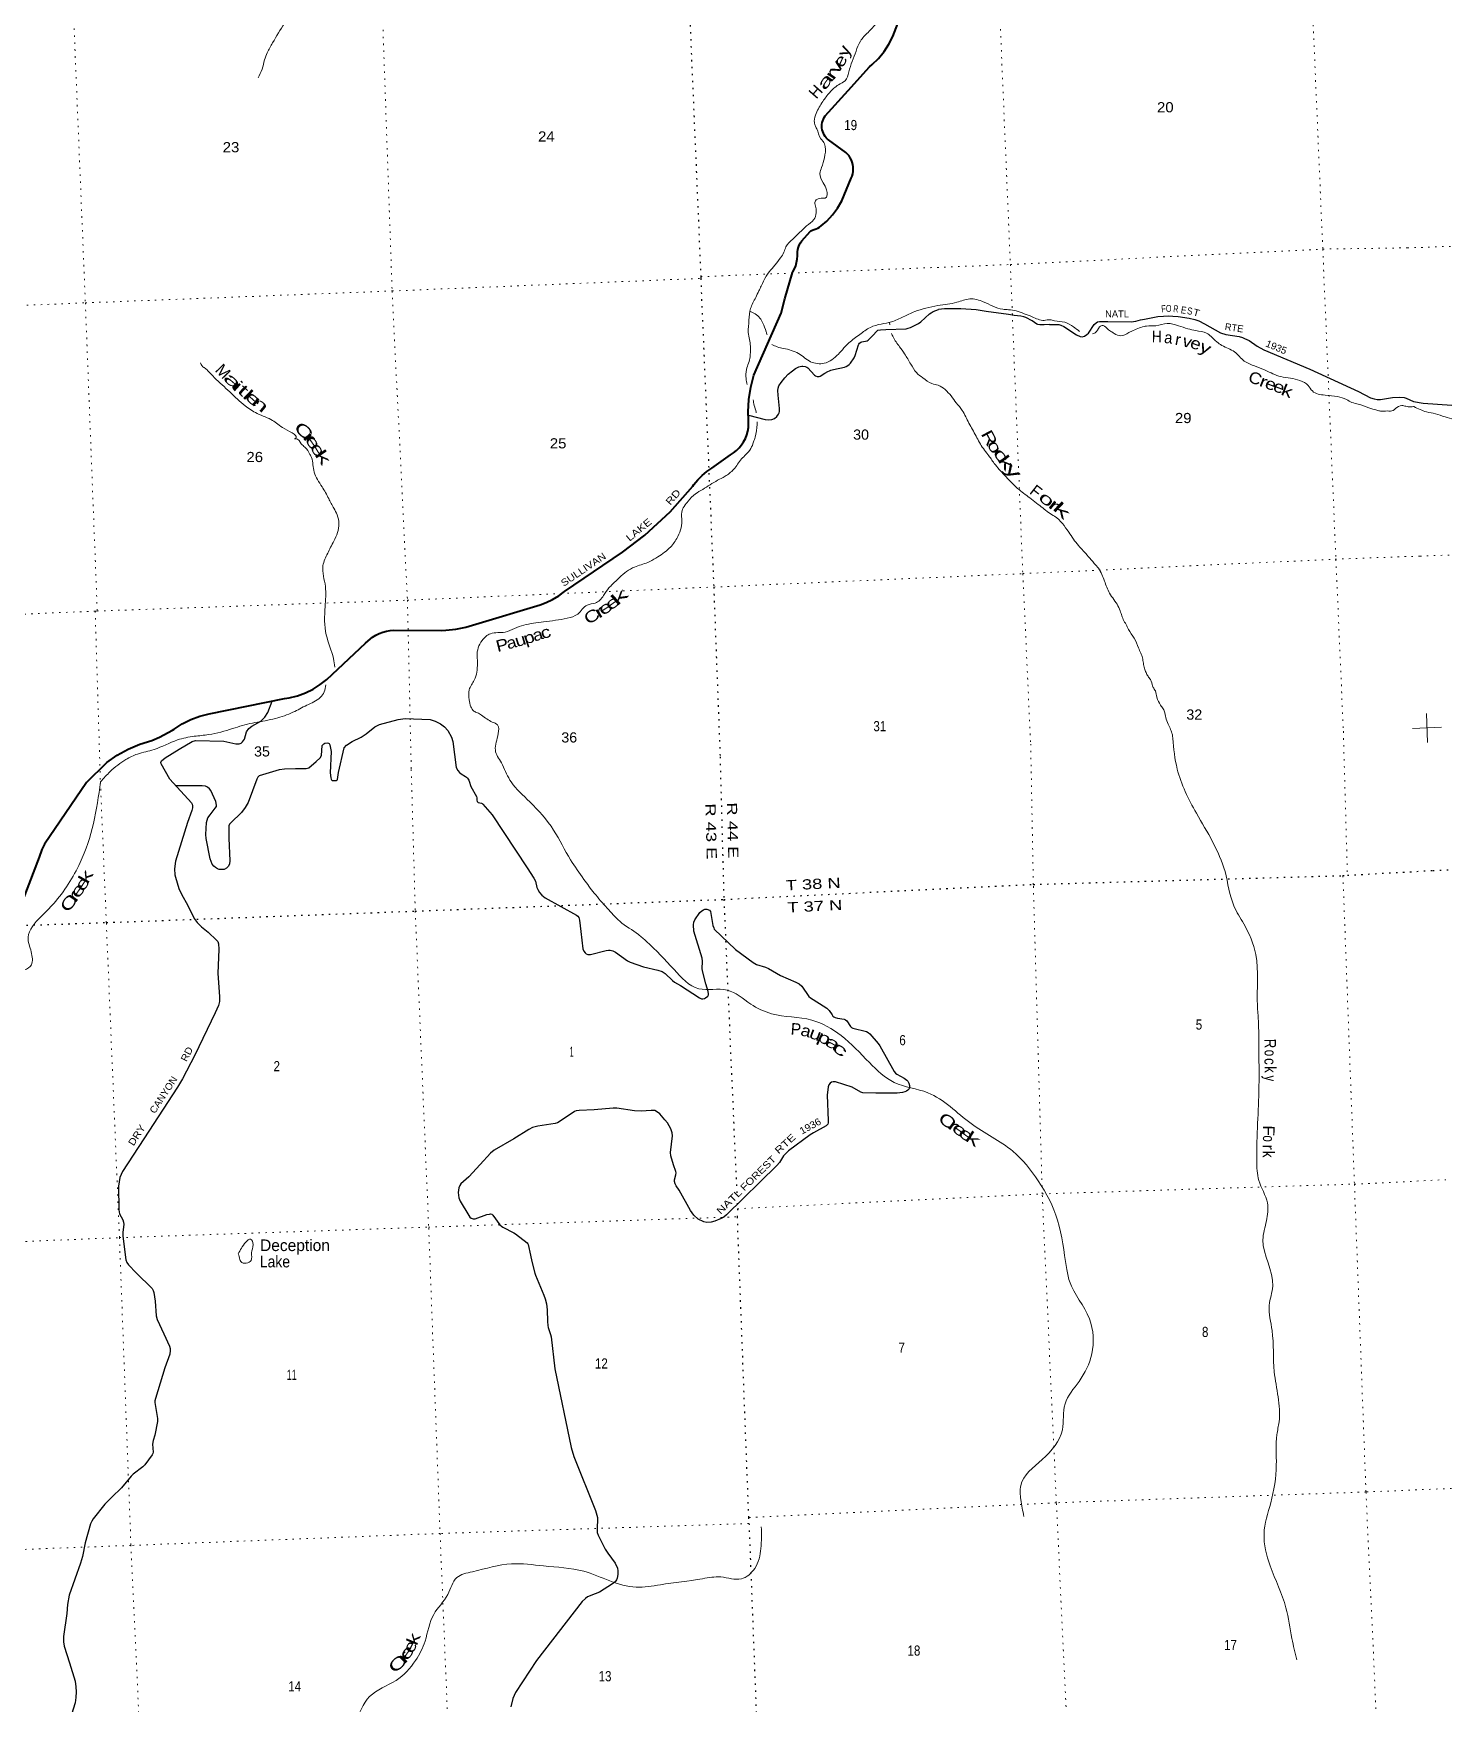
# Model space of a CAD drawing. Header units: feet. Extents: x 727543 to 978287, y 379550 to 572970.
# Drawn here: x 889124 to 913434, y 461511 to 490295 of the extents above; entities that cross this region are included whole.
import ezdxf
from ezdxf.enums import TextEntityAlignment as Align

# ---------------------------------------------------------------- set-up
doc = ezdxf.new("R2010")
doc.units = ezdxf.units.FT
doc.header["$LTSCALE"] = 80
doc.linetypes.add('DOTTED', pattern=[1.5, 0.3, -1.2])
for name, color, linetype, lineweight in [('26', 7, 'Continuous', 40), ('29', 7, 'Continuous', 25), ('39', 7, 'Continuous', 13), ('4', 7, 'Continuous', 13), ('6', 7, 'DOTTED', 25), ('7', 7, 'DOTTED', 13)]:
    doc.layers.add(name, color=color, linetype=linetype, lineweight=lineweight)
for name, color, linetype in [('27', 7, 'Continuous'), ('30', 7, 'Continuous'), ('41', 7, 'Continuous')]:
    doc.layers.add(name, color=color, linetype=linetype)

msp = doc.modelspace()

# ---------------------------------------------------------------- linework, layer by layer
at = {"layer": '26'}
for points in [[(902647.28, 486939.1), (902677.73, 486956.09), (902706.24, 486976.17), (902799.21, 487060.26), (902897.42, 487168.22), (902983.82, 487285.86), (903057.44, 487411.88), (903221.76, 487799.35), (903235.95, 487835.41), (903246.85, 487874.42), (903253.61, 487914.36), (903256.15, 487954.79), (903254.46, 487995.27), (903248.55, 488035.34), (903238.48, 488074.58), (903224.36, 488112.55), (903206.36, 488148.83), (903184.66, 488183.04), (903159.5, 488214.78), (903131.16, 488243.73), (902832.9, 488459.15), (902814.82, 488474.23), (902792.73, 488496.39), (902773.08, 488520.74), (902756.08, 488547.01), (902741.92, 488574.91), (902730.76, 488604.13), (902722.71, 488634.37), (902717.87, 488665.28), (902716.28, 488696.52), (902717.97, 488727.76), (902722.91, 488758.66), (902731.06, 488788.86), (902742.32, 488818.05), (902756.57, 488845.91), (902773.65, 488872.12), (903167.22, 489313.18), (903537.56, 489719.13), (903583.09, 489757.94), (903691.13, 489864.56), (903787.42, 489981.89), (903870.93, 490108.65), (903940.73, 490243.44), (904297.03, 491173.01)], [(890039.76, 477384.69), (890389.21, 477731.85), (890567.47, 477856.71), (890757.81, 477962.26), (890958.14, 478047.34), (891166.26, 478111.01), (891295.53, 478166.82), (891523.37, 478287.91), (891547.67, 478305.68), (891687.68, 478395.29), (891836.28, 478469.78), (891991.86, 478528.33), (892152.7, 478570.3), (893451.07, 478830.77), (893533.59, 478844.39), (893675.67, 478880.03), (893813.24, 478930.33), (893944.79, 478994.74), (894068.9, 479072.54), (894184.19, 479162.89), (894849.58, 479788.34), (894934.23, 479860.97), (894970.71, 479889.41), (895025.78, 479924.91), (895084.26, 479954.47), (895145.51, 479977.75), (895208.86, 479994.5), (895273.61, 480004.54), (895339.06, 480007.75), (896159.36, 480006.67), (896231.66, 480008.3), (896407.65, 480025.31), (896580.9, 480060.62), (896749.51, 480113.84), (897859.24, 480449.44), (897963.09, 480486.7), (898074.43, 480539.62), (898179.63, 480603.89), (898277.53, 480678.81), (899279.59, 481355.08), (899666.63, 481649.19), (900101.6, 482050.51), (900492.25, 482495.1), (900509.91, 482520.75), (900575.57, 482603.49), (900649.52, 482678.92), (900730.94, 482746.2), (900818.96, 482804.61), (901142.09, 483033.07), (901190.23, 483064.36), (901241.65, 483105.48), (901288.49, 483151.75), (901330.25, 483202.66), (901366.45, 483257.65), (901396.7, 483316.13), (901420.68, 483377.45), (901438.11, 483440.94), (901448.81, 483505.9), (901452.67, 483571.63), (901449.63, 483637.4), (901445.17, 483771.79), (901456.34, 483986.72), (901489.91, 484199.3), (901545.52, 484407.21), (902013, 485475.76), (902076.38, 485720.52), (902208.24, 486175.78), (902214.48, 486185.74), (902242.42, 486237.28), (902264.82, 486291.47), (902281.43, 486347.69), (902292.07, 486405.35), (902296.63, 486463.8), (902295.62, 486486.57), (902297.14, 486528.07), (902303, 486569.18), (902313.11, 486609.46), (902327.39, 486648.46), (902345.66, 486685.75), (902367.73, 486720.93), (902513.58, 486882.78), (902523.64, 486890.34), (902537.78, 486899.06), (902552.75, 486906.25), (902568.4, 486911.85), (902584.54, 486915.77), (902615.22, 486925.38), (902647.28, 486939.1)], [(890039.76, 477384.69), (889313.3, 476324.46), (889269.08, 476232.85), (889220.99, 476098.71), (888864.84, 475169.92)]]:
    msp.add_lwpolyline(points, dxfattribs=at)
at = {"layer": '29'}
for points in [[(901453.29, 483716.42), (901737.01, 483641.87), (901796.98, 483636.32), (901852.5, 483641.87), (901901.38, 483660.77), (901936.9, 483690.76), (901970.23, 483731.88), (901981.33, 483758.55), (901985.77, 483779.65), (901988, 483829.66), (901963.56, 484059.66), (901956.89, 484139.67), (901961.34, 484179.67), (901976.88, 484224.11), (902014.64, 484279.67), (902079.05, 484361.89), (902136.8, 484421.89), (902210.1, 484481.9), (902261.18, 484517.45), (902316.71, 484546.34), (902338.92, 484554.68), (902367.8, 484561.89), (902390.01, 484561.9), (902429.98, 484555.23), (902454.41, 484543.57), (902474.41, 484530.78), (902589.9, 484406.33), (902607.67, 484391.34), (902632.1, 484384.12), (902666.53, 484383.56), (902687.63, 484388.55), (902767.59, 484437.44), (902819.78, 484468.01), (902849.77, 484481.9), (902873.09, 484491.34), (902914.18, 484504.11), (903105.2, 484544.11), (903136.29, 484553.01), (903166.27, 484569.68), (903187.37, 484586.34), (903207.37, 484610.78), (903272.88, 484701.9), (903291.77, 484744.12), (903345.07, 484926.34), (903353.96, 484941.35), (903366.17, 484955.8), (903388.38, 484971.35), (903407.26, 484979.68), (903495, 484996.91), (903513.88, 485006.35), (903593.83, 485086.35), (903661.58, 485165.25), (903674.9, 485175.25), (903682.68, 485179.68), (903724.88, 485187.47), (903815.94, 485193.02), (904171.32, 485206.35), (904205.74, 485212.47), (904241.28, 485224.69), (904291.26, 485250.8), (904380.1, 485295.81), (904420.08, 485326.35), (904570.01, 485460.81), (904597.77, 485481.91), (904634.42, 485501.92), (904681.05, 485521.93), (904726.59, 485535.25)], [(906642.28, 485281.36), (906546.77, 485274.69), (906514.57, 485271.37), (906471.26, 485272.47), (906440.16, 485278.03), (906421.28, 485286.93), (906341.32, 485340.26), (906234.71, 485398.04), (906194.73, 485411.37), (906145.87, 485420.26), (906030.37, 485433.6), (905934.86, 485453.6), (905548.39, 485504.71), (905377.37, 485529.15), (905113.06, 485546.93), (904926.49, 485549.15), (904828.76, 485549.15), (904777.67, 485544.71), (904726.59, 485535.25)], [(906642.28, 485281.36), (906715.58, 485280.26), (906762.22, 485281.36), (906799.98, 485275.81), (906837.74, 485264.7), (906886.6, 485241.36), (907104.27, 485099.14), (907166.46, 485071.36), (907202, 485068.02), (907244.2, 485075.81), (907286.4, 485103.58), (907310.83, 485129.14), (907410.78, 485276.92), (907444.1, 485309.15), (907468.53, 485322.48), (907499.62, 485330.25), (907646.22, 485330.25), (908050.46, 485325.81), (908125.97, 485334.7), (908210.38, 485356.92), (908279.23, 485372.48), (908419.16, 485401.37), (908505.78, 485414.7), (908603.51, 485424.7), (908683.47, 485428.04), (908765.65, 485423.59), (908858.94, 485414.7), (909047.73, 485388.04), (909143.24, 485365.81), (909212.09, 485341.37), (909312.04, 485290.25), (909587.46, 485134.69)], [(909587.46, 485134.69), (909681.82, 485105.16), (909907.56, 485073), (909965.05, 485056.91), (910003.15, 485038.64), (910084.34, 485001.49), (910219.74, 484903.63), (910332.83, 484839.19), (911128.85, 484506.96), (911967.71, 484126.13), (912173.68, 484017.3), (912236.68, 483995.66), (912288.44, 483986.87), (912345.75, 483986.25), (912550.73, 484020.12), (912678.61, 484027.65), (912755.72, 484022), (912789.87, 484011.15), (912915.94, 483950.52)], [(912915.94, 483950.52), (913080.28, 483922.18), (913574.87, 483890.35)], [(891476.13, 477442.54), (891323.8, 477705.43), (891317.85, 477729.99), (891332.89, 477760.1), (891397.78, 477811.71), (891638.08, 477957.69), (891863.22, 478091.3), (891920.55, 478111.6), (892405.6, 478096.78), (892611.71, 478053.66), (892673.2, 478052.11), (892705.74, 478064.96), (892728.3, 478083.77), (892760.56, 478132.73), (892799.21, 478257.64), (892837.38, 478313.36), (892889.84, 478354.57), (893043.75, 478442.19), (893115.71, 478512.84), (893164.25, 478592.95), (893238.46, 478788.12)], [(894383.22, 477559.91), (894482.91, 477984.04), (894518.45, 478028.99), (894616.69, 478093.94), (894771.26, 478167.45), (894862.79, 478224.92), (895010.03, 478345.68), (895092.23, 478382.99), (895411.93, 478473.32), (895530.16, 478487.92), (895961.07, 478469.56), (896051.22, 478440.36), (896141.61, 478394.28), (896209.89, 478342.38), (896265.73, 478281.37), (896333.43, 478168.46), (896355.44, 478094.37), (896414.29, 477642.15)], [(893020.91, 477504.86), (893369.05, 477610.4), (893452.34, 477622.72), (893643.88, 477626.64), (893824.35, 477624.55), (893873.59, 477637.78), (893998.96, 477745.4), (894069.18, 477810.91), (894089.31, 477848.37), (894101.39, 478020.58), (894129.36, 478051.79), (894148.16, 478063.08), (894185.78, 478070.6), (894212.1, 478063.08), (894219.63, 478055.55), (894234.57, 478032.55), (894258.23, 477918.48), (894242.04, 477554.2)], [(894242.04, 477554.2), (894248.39, 477466.75), (894256.69, 477441.82), (894263.96, 477428.31), (894272.27, 477422.08), (894288.88, 477416.88), (894307.57, 477416.88), (894344.95, 477422.08), (894357.41, 477428.31), (894364.16, 477437.66), (894383.22, 477559.91)], [(896414.29, 477642.15), (896442.38, 477592.47), (896469.9, 477558.19), (896499.49, 477532.21), (896575.28, 477488.58), (896591.38, 477476.11), (896606.38, 477458.01), (896627.72, 477426.24), (896635.51, 477407.54), (896663.03, 477316.17), (896761.15, 477142.61), (896767.73, 477121.03), (896769.45, 477079.23), (896775.64, 477056.67), (896782.95, 477047.02), (896793.34, 477042.86), (896848.37, 477026.24), (896861.87, 477021.05), (896871.96, 477012.61), (897031, 476826.86), (897635.62, 475913.64), (897752.76, 475736.87), (897777.68, 475685.11), (897804.67, 475572.72), (897817.13, 475539.47), (897845.99, 475489.09), (897889.82, 475443.88), (897945.67, 475398.72), (898484.18, 475099.12), (898507.63, 475080.25), (898524.24, 475059.47), (898539.33, 475009.68), (898558.96, 474818.53), (898597.97, 474519.2), (898613.17, 474478.95), (898633.27, 474450.62), (898651.96, 474434), (898683.11, 474421.53), (898726.07, 474421.18), (898997.16, 474490.28), (899038.22, 474496.34), (899067.3, 474494.26), (899110.91, 474481.79), (899155.68, 474463.86), (899366.41, 474309.62), (899408.91, 474288.54), (899642.39, 474207.38), (899888.62, 474153.47), (899960.19, 474128.35), (900013.22, 474093.21), (900142.68, 473971.4), (900173.13, 473945.68), (900276.28, 473885.52)], [(891476.13, 477442.54), (891847.04, 477034.05), (891862.2, 477010.63), (891867.39, 476985.69), (891868.43, 476950.37), (891856.79, 476905.19), (891777.9, 476693.5), (891573.54, 476031.93), (891555.99, 475895.39), (891563.15, 475795.04), (891573.54, 475753.48), (891630.31, 475560.33), (891675.29, 475462.57), (891788.22, 475266.95)], [(893020.91, 477504.86), (892995.11, 477478.16), (892974.35, 477440.75), (892824.83, 477037.64), (892777.07, 476956.61), (892709.42, 476867.36), (892528.91, 476692.7), (892506.07, 476669.84), (892495.56, 476636.26), (892491.45, 476426.38), (892508.71, 476035.47), (892503.99, 475984.12), (892485.3, 475942.57), (892454.15, 475909.32), (892411.8, 475887.89), (892377.31, 475884.38), (892327.47, 475888.54), (892296.32, 475896.85), (892261.19, 475920.55), (892231.95, 475944.64), (892207.03, 475979.97), (892171.97, 476069.67), (892103.31, 476418.99), (892099.04, 476489.06), (892109.62, 476693.47), (892117.73, 476736.34), (892132.27, 476775.82), (892170.43, 476830.09), (892258.27, 476941.14), (892277.63, 476973.22), (892279.71, 476996.08), (892267, 477060.36), (892182.75, 477247.93), (892157.19, 477276.6), (892123.96, 477305.69), (892088.66, 477322.32), (892030.75, 477328.96), (891582.24, 477325.68)], [(891788.22, 475266.95), (891895.42, 475038.67), (891946.47, 474972.95), (892024.17, 474897.37), (892135.27, 474803.87), (892282.8, 474670.46), (892303.47, 474643.87), (892312.82, 474606.47), (892317.74, 474509.94), (892305.31, 474096.13), (892332.9, 473697.41), (892334.63, 473611.13), (892311.79, 473540.49), (892256.08, 473413.15), (891904.76, 472684.53), (891695.03, 472277.09), (891607.04, 472132.69), (891025.01, 471243.24)], [(900276.28, 473885.52), (900608.37, 473672.05), (900640.89, 473656.83), (900661.14, 473654.76), (900690.73, 473659.95), (900710.98, 473671.38), (900748.36, 473704.63), (900760.3, 473723.33), (900760.08, 473742.29), (900756.66, 473783.59), (900714.75, 473912.65), (900662.32, 474119.14), (900653.35, 474172.16), (900658.92, 474308.67), (900653.35, 474355.02), (900510.63, 474825.49), (900502.79, 474932.69), (900509.02, 474980.48), (900527.39, 475017.52), (900614.83, 475142.69), (900648.16, 475171.66), (900677.23, 475192.44), (900700.08, 475200.75), (900730.5, 475199.95), (900778.99, 475182.05), (900795.6, 475161.27), (900803.38, 475127.08), (900837.14, 474918.15), (900851.67, 474878.66), (900861.59, 474860.22), (901229.68, 474508.08), (901529.71, 474282.29), (901589.05, 474248.51), (901744.05, 474203.85), (901793.45, 474180.47), (902003.06, 474058.85), (902269.01, 473945.67), (902326.8, 473913.39), (902370.76, 473872.94), (902493.29, 473698.39), (902519.79, 473671.98), (902673.04, 473576)], [(902673.04, 473576), (902801.96, 473495.26), (902824.25, 473475.53), (902843.2, 473455.27), (902890.96, 473378.38), (902905.24, 473360.21), (902923.58, 473344.91), (902947.82, 473334.23), (902984.41, 473324.36), (903099.93, 473307.22), (903111.35, 473303.07), (903125.24, 473295.33), (903145.61, 473276.05), (903207.91, 473178.39), (903226.12, 473162.63), (903251.52, 473152.41), (903483.59, 473093.19), (903513.72, 473078.83), (903540.69, 473055.79), (903688.66, 472884.35), (903716.59, 472845.73), (903964.86, 472406.43), (903985.62, 472377.34), (904005.67, 472356.52), (904135.03, 472289.06), (904179.27, 472257.86), (904197.44, 472238.12), (904216.13, 472202.79), (904225.64, 472162.16), (904228.07, 472146.69), (904228.07, 472124.87), (904220.81, 472106.17), (904199.59, 472082.86), (904177.2, 472067.72), (904145.53, 472053.18), (904108.15, 472042.79), (904015.02, 472029.98), (903646.8, 472033.16), (903424.17, 472037.85), (903388.07, 472047.98), (903237.35, 472134.17), (902951.96, 472226.68), (902911.01, 472229.14), (902879.28, 472222.52), (902858.51, 472203.82), (902833.59, 472172.65), (902822.53, 472140.26), (902808.49, 471994.69), (902827.07, 471557.42), (902825.29, 471522.25), (902816.68, 471496.66), (902792.06, 471468.23), (902572.21, 471345.5), (902511.71, 471312.38), (902142.06, 471036.02), (902088.95, 470986.84), (902056.92, 470948.74), (901984.23, 470838.61), (901937, 470783.47), (901073.31, 469935.52), (901026.48, 469896.55), (900981.2, 469870.29), (900873.21, 469824.58), (900809.87, 469805.87), (900732, 469803.8), (900682.45, 469811.07), (900582.48, 469861.98), (900510.83, 469930.55), (900452.27, 470009.22), (900258.12, 470361.54), (900204.52, 470431.34), (900186.23, 470470.74), (900177.52, 470506.14), (900177.52, 470537.31), (900197.95, 470626.34), (900202.44, 470659.91), (900198.29, 470680.69), (900158.69, 470796.85), (900113.88, 470949.06), (900108.99, 471011.08), (900138.38, 471294.58), (900133.91, 471345.64), (900111.07, 471416.29), (900055.05, 471520.5), (900011.39, 471574.22), (899922.09, 471676.04), (899884.71, 471703.05), (899836.64, 471731.04), (899770.49, 471734.22), (899602.35, 471719.31), (899488.07, 471723.83), (899184.18, 471771.7), (899119.46, 471773.7), (898793.32, 471741.78)], [(898793.32, 471741.78), (898534.88, 471732.14), (898478.81, 471723.83), (898451.56, 471715.62), (898189.11, 471538.89), (898155.88, 471520.19), (898117.69, 471507.84), (897817.39, 471464.09), (897729.26, 471439.93), (897663.71, 471403.83), (897403.2, 471242.41), (897065.63, 471046.42), (897001.59, 470998.7), (896827.24, 470800.83), (896629.03, 470588.26), (896490.94, 470465.9), (896472.74, 470439.65), (896456.12, 470398.09), (896447.82, 470317.05), (896460.28, 470227.7), (896481.18, 470171.17), (896629.93, 469920.62), (896648.74, 469895.22), (896670.02, 469878.61), (896688.19, 469868.21), (896705.33, 469864.06), (896724.53, 469865.09), (896738.68, 469866.77), (896942.94, 469938.29), (896985.16, 469948.21), (897002.29, 469949.26), (897026.69, 469943.02), (897044.29, 469930.66), (897166.35, 469759.12), (897191.43, 469736.55), (897217.23, 469719.64), (897407.24, 469624.05), (897433.81, 469607.27), (897633.07, 469449.5), (897644.5, 469437.03), (897651.47, 469422.94), (897690.37, 469240.96)], [(891025.01, 471243.24), (890657.46, 470681.56), (890613.1, 470577.35), (890591.96, 470425.81), (890598.56, 470020.46), (890609.5, 469954.23), (890667.19, 469846.71), (890679.56, 469810.59), (890681.62, 469766.95), (890666.05, 469633.96), (890667.13, 469566.33), (890716.94, 469160.19), (890732.72, 469112.05), (890761.59, 469072.92), (890895.62, 468932.44), (891168.31, 468662.7), (891190.42, 468628.24), (891200.8, 468592.92), (891225.13, 468444.21), (891240.26, 468191.88), (891256.31, 468132.32), (891370.65, 467882.95), (891471.81, 467668.24), (891482.2, 467632.91), (891484.06, 467595.23), (891475.97, 467535.25), (891387.37, 467298.39), (891226.78, 466768.5), (891219.51, 466726.94), (891218.44, 466699.24), (891263.12, 466423.56), (891262.2, 466371.52), (891214.37, 466134.35), (891189.41, 466045.38), (891178.22, 465984.21), (891187.33, 465845.9), (891185.25, 465820.97), (891173.48, 465796.5), (891043.01, 465623.56), (891007.44, 465590.77), (890845.73, 465463.56), (890811.77, 465430.71), (890639.61, 465226.84), (890477.16, 465066.66)], [(897690.37, 469240.96), (897714.52, 469127.95), (897769.1, 468926.9), (897781.91, 468893.58), (897925.23, 468550.11), (897947.69, 468488.45), (897967.94, 468401.18), (897983.03, 468297.36), (897984.55, 468093.64), (897990.7, 468029.27), (897998.57, 467990.78), (898039.79, 467869.09), (898048.41, 467832.85), (898113.23, 467281.87), (898395.21, 465926.34), (898441.72, 465768.92), (898814.7, 464837.49), (898846.06, 464715.7)], [(890477.16, 465066.66), (890354.37, 464945.6), (890156.29, 464694.73), (890133.45, 464657.33), (890109.21, 464606.83), (890015.36, 464281.82), (889972.52, 464044.34), (889938.48, 463928.98), (889737.84, 463377.48), (889708.79, 463217.32), (889700.23, 463065.93), (889642.33, 462664.6), (889642.33, 462573.17), (889651.7, 462499.96), (889744.9, 462211.76), (889844.92, 461897.49), (889856.23, 461800.18), (889860.38, 461712.9), (889856.23, 461613.16), (889841.5, 461522.23), (889680.13, 461012.02)], [(898846.06, 464715.7), (898840.65, 464505.01), (898844.81, 464461.38), (898856.73, 464413.39), (898982.96, 464172.38), (899025.48, 464103.97), (899153.67, 463932.45), (899190.57, 463846.3), (899200.96, 463798.51), (899198.88, 463736.17), (899188.5, 463673.83), (899176.04, 463642.66), (899151.12, 463611.49), (899109.36, 463572.33), (898885.3, 463428.63), (898808.88, 463399.64), (898673.48, 463349.67), (898640.26, 463324.73), (898586.07, 463269.18), (897797.98, 462253.63), (897433.55, 461700.17), (897388.02, 461595.88), (897353.68, 461452.15)]]:
    msp.add_lwpolyline(points, dxfattribs=at)
at = {"layer": '39'}
msp.add_line((903881.32, 485311.67), (903889.06, 485270.09), dxfattribs=at)
for points in [[(882013.75, 494951.44), (882120.11, 494976.98), (882298.38, 495107.91), (882429.73, 495249.53), (882601.99, 495378.26), (882784.55, 495501.23), (882924.87, 495614.8), (883029.22, 495646.34), (883332.34, 495734.57), (883621.11, 495828.43), (883894.48, 495962.29), (884085.78, 495998.52), (884281.23, 495899.31), (884504.64, 496011.4), (884715.87, 496189.88), (884958.5, 496401.7), (885191.64, 496526.23), (885243.94, 496537.95), (885498.01, 496640.86), (885668.82, 496684.56), (885974.4, 496758.7), (886079.17, 496842.86), (886478.69, 497089.85), (886727.59, 497229.03), (886929.11, 497328.3), (887083.9, 497432.2), (887257.58, 497514.43), (887465.58, 497666.51), (887679.65, 497818.78), (887862.33, 497937.7), (888093.39, 498064.19), (888353.1, 498181.43), (888570.02, 498240.71), (888779.3, 498218.82), (889049.83, 498049.08), (889279.04, 497839.62), (889563.26, 497619.72), (889789.98, 497359.61), (889973.19, 497197.3), (890090.88, 497124.03), (890137.73, 497115.35), (890307.52, 497126.64), (890484.03, 497182.65), (890649.58, 497199.88), (890919.88, 497169.75), (891185.72, 497086.87), (891567.21, 496997.43), (891798.62, 496980.27), (891956.62, 497045.83), (892104.68, 497105.01), (892340.86, 497130.48), (892643.02, 497184.29), (892885.17, 497147.22), (893094.87, 496979.66), (893335.13, 496938.48), (893453.69, 496836.91), (893744.14, 496677.9), (894061.07, 496382.11), (894284.86, 496085.49), (894495.39, 495824.88), (894641.02, 495633.09), (894712.73, 495540.19), (894772.06, 495455.01), (894782.94, 495364.29), (894763.27, 495345.48), (894753.67, 495262.22), (894752.47, 495169.11), (894693.5, 495110.64), (894631.51, 494952.94), (894564.37, 494764.72), (894449.74, 494473.88), (894402.81, 494353.06), (894301.46, 494157.72), (894196.74, 493940.02), (894164.44, 493738.71), (894128.79, 493448.27), (894039.16, 493200.69), (893995.96, 492958.58), (893995.38, 492845.25), (894024.05, 492570.95), (894007.85, 492240.64), (893920.56, 491983.01), (893790.12, 491679.54), (893696.1, 491377.19), (893760.98, 491176.85), (893795.9, 491094.96), (893816.68, 490945.87), (893810.94, 490868.81), (893687.74, 490725.41), (893452.68, 490465.26), (893248.17, 490133.2)], [(912516.94, 493377.05), (912793.78, 493488.66), (913145.18, 493334.26), (913700.1, 493069.49), (913964.51, 492773.5), (914244.62, 492534.92), (914646.01, 492350.36), (915161.36, 492063.57), (915665.5, 491847.15), (916291.95, 491707.08), (916634.44, 491617.09), (917213.41, 491450.6), (917721.06, 491246.49), (918348.78, 490893.85), (918834.65, 490632.06), (919333.47, 490490.34), (919818.1, 490394.55), (920287.86, 490314.3), (920706.4, 489970.53), (921285.91, 489469.93), (921681.86, 489086.67), (921987.35, 488778.34)], [(903927.31, 492001.34), (903900.06, 491899.34), (903871.22, 491783.12), (903860.4, 491673.52), (903880.29, 491619.5), (903925.2, 491541.97), (903954.3, 491451.81), (903946.47, 491376.71), (903872.19, 491289.44), (903845.84, 491223.88), (903858.19, 491151.42), (903880.53, 491083.31), (903897.49, 490992.78), (903905.73, 490922.22), (903897.16, 490871.37), (903832.27, 490741.9), (903757.7, 490597.97), (903662.21, 490475.66), (903511.3, 490311.17), (903380.19, 490161.46), (903304.46, 489989.16), (903179.74, 489631.24), (903115.53, 489479.53), (903004.27, 489409.34), (902850.34, 489277.14), (902731.56, 489121.73), (902618.38, 488915.91), (902585.93, 488785.42), (902598.4, 488708.91), (902626.5, 488651.1), (902700.07, 488480.35), (902736.49, 488433.71), (902773.65, 488344.02), (902759.24, 488153.38), (902711.78, 487983.98), (902682.5, 487881.91), (902736.03, 487721.69), (902798.55, 487598.16), (902772.54, 487455.72), (902730.05, 487454.42), (902631.39, 487435.2), (902594.5, 487383.48), (902613.42, 487295.03), (902616.21, 487204.07), (902577.31, 487085.51), (902452.99, 486978.5), (902333.04, 486861.5), (902212.89, 486750.57), (902097.54, 486615.5), (902061.88, 486523.35), (902004.03, 486428.5), (901910.56, 486306.25), (901865.64, 486252.26), (901754.52, 486111.25), (901670.63, 485940.73), (901628.66, 485856.48), (901575.47, 485741.54), (901486.01, 485554.66), (901459.72, 485355.56), (901446.12, 485138.64), (901485.68, 484905.14), (901481.99, 484761.37), (901479.12, 484722.84), (901417.02, 484502.4), (901409.66, 484346.38), (901427.66, 484243.46)], [(893248.17, 490133.2), (893156.26, 489960.41), (893109.33, 489839.59), (893065.6, 489680.42), (892997.35, 489528.59)], [(901856.12, 484936.56), (901947.84, 484893.05), (902053.99, 484865.96), (902313.88, 484778.85), (902522.78, 484637.57), (902756.53, 484610.36), (903000.76, 484769.62), (903069.35, 484844.57), (903181.21, 484961.32), (903369.23, 485104.69), (903551.72, 485229.68), (903740.38, 485286.07), (903913.4, 485323.76), (904119.34, 485411.03), (904317.12, 485500.07), (904507.67, 485560.56), (904717, 485603.42), (905041.28, 485661.95), (905268.38, 485719.51), (905498.77, 485669.94), (905832.87, 485540.6), (905934.35, 485533.61), (906066.68, 485511.37), (906205.83, 485465.06), (906341.11, 485412.57), (906549.61, 485350.19), (906646.49, 485361.26), (906724, 485343.41), (906905.59, 485316.13), (907051.97, 485238.17), (907157.27, 485157.73)], [(901471.7, 485505.46), (901567.84, 485462.08), (901647.09, 485387.62), (901696.23, 485304.15), (901755.52, 485154.22), (901772.41, 485100.07)], [(903917.98, 485124.29), (903943.66, 485063.68), (904056.17, 484895.15), (904140.96, 484772.31), (904247.59, 484597.53), (904347.34, 484448.84), (904457.43, 484359.15), (904614.38, 484260.78), (904720.59, 484231.67), (904942.99, 484046.29), (905033.72, 483927.68), (905136.96, 483797.31), (905251.03, 483578.24), (905313.12, 483468.87), (905373.31, 483355.39), (905499.39, 483140.74), (905579.57, 483035.96), (905687.47, 482885.5), (905863.83, 482682.52), (906089.56, 482454.75), (906301.22, 482289.27), (906415.36, 482199.7), (906525.27, 482116.08), (906622.85, 482038.14), (906728.16, 481972.58), (906971.5, 481698.82), (907138.54, 481469.24), (907308.33, 481282.24), (907411.27, 481161.98), (907482.73, 481077.17), (907588.7, 480857.86), (907676.15, 480648.09), (907820.63, 480427.94), (907866.53, 480318.06), (907893.23, 480239.97), (907910.78, 480196), (907960.11, 480106.46), (908001.1, 480024.76), (908099.01, 479869.95), (908174.92, 479706.37), (908212.11, 479616.46), (908242.98, 479534.45), (908257.97, 479441.83), (908267.55, 479393.57), (908290.27, 479313.33), (908320.71, 479245.47), (908358.93, 479187.97), (908395.12, 479130.4), (908426.74, 479024.14), (908465.08, 478962.59), (908490.69, 478854.12), (908555.61, 478718.52), (908600.09, 478655.14), (908628.56, 478585.2), (908652.14, 478476.66), (908696.08, 478364.7), (908737.26, 478276.94), (908750.64, 478236.88), (908762.49, 478180.59), (908762.8, 478170.49), (908764.43, 478146.1)], [(907381.48, 485117.63), (907426.47, 485134.53), (907504.41, 485236.27), (907562.98, 485261.96), (907658.53, 485183.97), (907691.59, 485162.73), (907755.56, 485124.22), (907870.24, 485083.24), (908008.3, 485138.07), (908058.21, 485161.86), (908272.36, 485245.33), (908310.62, 485252.58), (908472.56, 485255.53), (908669.8, 485295.99), (908861.37, 485257.37), (909027.01, 485205.81), (909161.67, 485173.53), (909347.3, 485130.67), (909424.02, 485072.33), (909524.06, 484980.31), (909613.06, 484918.3), (909829.18, 484805.56), (909998.04, 484648.88), (910185.02, 484561.56), (910359.37, 484490.03), (910628.04, 484380.93), (910796.92, 484355.78), (910956.18, 484314.14), (911098.58, 484227.46), (911172.38, 484132.61), (911389.29, 484060.37), (911606.72, 484036.7), (911758.13, 483986.72), (911852.89, 483935.01), (911963.08, 483908.04), (912145.34, 483842.83), (912282.28, 483802.53), (912347.59, 483786.32), (912465.01, 483787.91), (912562.01, 483794.94), (912603.51, 483828.59), (912713.31, 483880.53), (912782.54, 483868.49), (912867.96, 483856.95), (912914.38, 483862.43), (912919.51, 483862.89)], [(894322.41, 479374.19), (894296.77, 479520.44), (894172.89, 479927.38), (894151.75, 480418.41), (894157.46, 480760.54), (894115.95, 481123.47), (894196.51, 481336.38), (894248.04, 481439.13), (894303.5, 481546.05), (894391.51, 481846.19), (894360.55, 481997), (894302.38, 482110.54), (894214.15, 482279.81), (894100.65, 482480.69), (893963.21, 482735.45), (893917.07, 482984.93), (893891.12, 483038.77), (893804.25, 483163.57), (893741.69, 483222.35), (893631.78, 483305.97), (893623.68, 483305.72), (893627.67, 483307.87), (893458.37, 483478.7), (893245.25, 483625.92), (892982.34, 483745.31), (892773.75, 483876.49), (892511.23, 484115.27), (892244.42, 484362.01), (892131.37, 484481.96), (892071.08, 484532.72), (892062.86, 484536.51), (892001.7, 484615.56)], [(901529.58, 483978.64), (901551.4, 483885.36), (901583.45, 483764.94), (901585.63, 483754.78)], [(901600.05, 483602.37), (901599.95, 483557.04), (901566.24, 483335.45), (901538.37, 483253.66), (901491.19, 483140.92), (901405.26, 483037.11), (901332.62, 482962.04), (901194.35, 482781.75), (901046.13, 482661.86), (900918.61, 482593.19), (900662.11, 482437.6), (900534.91, 482358.82), (900411.09, 482235.64), (900299.49, 482044.03), (900302.12, 481892.36), (900214.11, 481592.22), (900085.65, 481422.35), (899855.89, 481253.42), (899716.42, 481178.31), (899483.93, 481098.32), (899228.11, 480920.49), (899108.22, 480801.47)], [(912919.51, 483862.89), (913141.06, 483771.73), (913292.46, 483740.02), (913459.09, 483684.69), (913775.87, 483625.96), (914006.35, 483593.73), (914388.85, 483515.66), (914729.02, 483478.22), (914937.78, 483432.88), (915147.9, 483310.64), (915455.73, 483225.18), (915702.63, 482912.21), (915941.15, 482513.81), (916017.48, 482391.67), (916175.79, 482111.19), (916454.06, 481868.47), (916782.36, 481824.42), (917062.53, 481492.69), (917027.5, 481367.59), (917187.18, 481147.93), (917359.62, 481098.94), (917520.98, 481025.15), (917645.66, 480955.8), (917892.21, 480972.89), (918094.27, 480941.43), (918262.9, 480932.77), (918531.83, 480872.65), (918799.4, 480653.61), (918959.95, 480551.39), (919104.13, 480518.79), (919305.96, 480446.81), (919456.94, 480378.64), (919781.61, 480370.88), (920007.11, 480267.56), (920189.44, 480131.93), (920432.21, 480142.79), (920629.81, 480074.67), (920850.4, 479944.8), (921146.83, 479796.05), (921395.74, 479667.45), (921635.6, 479698.43), (921932.75, 479671.21), (922093.04, 479621.68), (922234.05, 479457.88), (922283.12, 479310.22), (922529.6, 479145.06), (922695.8, 478915.56), (922789.95, 478817.91), (922907.93, 478731.51)], [(899108.22, 480801.47), (899045.32, 480738.84), (898952.17, 480606.47), (898887.75, 480527.61), (898806.21, 480478.56), (898669.55, 480444.01), (898506.25, 480287.23), (898326.19, 480214.93), (897918.88, 480155.86), (897743.4, 480132.26), (897418.08, 480041.32), (897253.95, 479977.6), (897003.66, 479949.67), (896857.4, 479831.86), (896772.38, 479566.21), (896775.77, 479521.8), (896778.25, 479440.94), (896766.84, 479284.79), (896724.39, 479149.94), (896636.4, 478981.32), (896637.56, 478811.39), (896665.56, 478690.85), (896716.48, 478615.52), (896778.11, 478587.07), (896850.36, 478542.75), (897034.17, 478427), (897122.79, 478377.12), (897137.49, 478227.84), (897087.5, 477943.03), (897123.28, 477832.84), (897193.4, 477725.74), (897215.19, 477675.19)], [(890282.25, 477394.7), (890447.5, 477574.98), (890718.63, 477781.6), (890918.31, 477874.75), (891203.47, 477954.34), (891607.56, 478118.51), (891897.26, 478182.05), (892145.53, 478209.92), (892557.55, 478313.64), (892898.93, 478409.12), (892943.26, 478416.55), (893297.46, 478490.17), (893598.07, 478594.51), (893837.35, 478717.2), (894068.16, 478851.77), (894136.13, 478946.93), (894166.81, 479069.26)], [(908764.43, 478146.1), (908841.28, 477616.9), (909172.36, 476855.92), (909665.45, 475848.51), (909819.5, 475256.72), (909988.06, 474950), (910196.28, 474418.68), (910224.64, 473537.84), (910241.38, 473280.14), (910246.92, 472804.09), (910252.26, 472479.39), (910250.44, 472132.23), (910227.45, 471513.9), (910211.78, 470865.56), (910250.05, 470527.92), (910395.67, 470139.64), (910380.13, 469830.33), (910318.69, 469505.25), (910487.39, 468706.14), (910428.31, 468373.06), (910476.64, 467938.91), (910514.09, 467229.93), (910598.38, 466367.24), (910558.96, 466145.86), (910550.24, 465622.89), (910453.73, 464971.65), (910338.22, 464436.76), (910444.03, 463885.62), (910716.85, 463162.9), (910819.88, 462629.82), (910903.86, 462263.55)], [(897209.63, 477688.09), (897361.21, 477393.79), (897678.9, 477054.08), (898091.86, 476564.44), (898384.31, 476052.29), (898614.83, 475715.51), (898790.58, 475479.67), (899015.92, 475219.38), (899231.75, 474993.05), (899554.96, 474764.53), (899693.45, 474646.42), (900166.96, 474160.96), (900595.57, 473831.3), (901082.32, 473808.44), (901489.06, 473566.78), (901846.15, 473400.02), (902542.98, 473289.87), (903047.91, 473023.49), (903534.74, 472558.7), (903963.93, 472214.93), (904542.07, 472037.96), (905288.76, 471505.83), (906006.75, 471031.18), (906446.91, 470520.31), (906780.72, 469840.15), (906931.89, 469024.26), (906984.01, 468792.05), (907328.78, 468140.53), (907367.95, 467536.54), (907150.65, 467064.59), (906907.71, 466674.45), (906861.38, 466228.83), (906516.06, 465719.99), (906144.16, 465266.7), (906146, 465026.62), (906198.52, 464735.9)], [(890282.25, 477394.7), (890158.47, 476676.71), (889929.22, 476004.55), (889474.51, 475302.08), (889249.4, 475067.97), (889033.16, 474717.14), (889086.12, 474464.78), (889089.14, 474244.93), (888791.81, 474092.97), (888420.58, 473867.74), (888071.51, 473645.31), (887476.49, 473349.47), (886913.55, 473012.41), (886337.88, 472836.32), (885944.83, 472795.95), (885693.15, 472470.08), (885263.28, 471950.13), (885045.07, 471500.34), (884888.65, 471220.27), (884444.19, 470857.19), (884123.68, 470678.18), (883881.99, 470697.74), (883641.95, 470824.31), (883370.65, 470727.78), (883013.05, 470728.74), (882980.7, 470711.99)], [(892655.66, 469259.59), (892786.86, 469464.09), (892867.73, 469515.43), (892910.14, 469420.09), (892883.64, 469277.88), (892876.93, 469146.47), (892793.79, 469101.1), (892697.55, 469127.91), (892683.83, 469165.76), (892655.66, 469259.59)], [(890893.96, 456414.31), (891220.45, 456155.64), (891602.14, 456030.12), (891963.88, 456337.75), (892285.34, 456787.22), (892595.53, 457264.52), (892785, 457674.94), (892874.63, 458346.11), (892872.25, 458941.33), (892874.08, 459288.49), (893181.91, 459578.04), (893785.97, 459753.13), (894101.58, 459903.72), (894330.42, 460390.21), (894674.42, 461175.47), (894918.65, 461632.25), (895374.7, 461910.99), (895712.71, 462254.09), (895875.04, 462586.84), (896023.95, 463048.26), (896266.88, 463389.96), (896422.79, 463682.12), (896691.9, 463782.61), (897366.34, 463919.87), (897918.44, 463883.22), (898610.48, 463791.06), (899060.62, 463625.63), (899514.5, 463516.83), (899931.8, 463558.07), (900658.19, 463662.89), (900976.79, 463692.51), (901328.29, 463660.75), (901557.76, 463838.52), (901664.85, 464185.43), (901671.65, 464559)]]:
    msp.add_spline(points, degree=3, dxfattribs=at)
at = {"layer": '4'}
for p, q in [((913137.65, 478576.5), (913158.63, 478076.94)), ((913137.65, 478576.5), (913158.63, 478076.94)), ((913137.65, 478576.5), (913158.63, 478076.94)), ((913397.92, 478337.21), (912898.36, 478316.24)), ((913397.92, 478337.21), (912898.36, 478316.24)), ((913397.92, 478337.21), (912898.36, 478316.24))]:
    msp.add_line(p, q, dxfattribs=at)
at = {"layer": '6'}
for points in [[(899396.15, 516732.4), (899536.49, 512662.64), (899717.97, 507340.66), (899939.75, 502157.51), (899931.02, 502045.96), (900095.97, 496807.88), (900093.18, 496733.58), (900403.44, 491440.14), (900403.77, 491395.92), (900628.67, 486102.94), (900627.58, 486072.55), (900851.49, 480753.9), (900961.2, 477826.88)], [(900961.2, 477826.88), (901025.76, 475370.35), (901248.96, 470303.74)], [(913249.64, 475868.69), (917064.14, 476036.94), (917137.31, 476030.7), (922421.13, 476286.52), (927750.92, 476514.41), (933066.91, 476735.51), (938402.44, 476969.78), (939692.23, 477030.06), (943670.64, 477204.38)], [(882820.84, 474722.76), (885048.57, 474789.79), (890380.87, 474971.44), (895706.43, 475168.99), (901025.76, 475370.35), (906360.95, 475628.79), (911698.54, 475780.36), (911775.18, 475787.15), (913249.64, 475868.69)], [(901256.42, 470134.22), (901260.61, 470039.2), (901254.23, 469899.73), (901450.57, 464716.52), (901458.86, 464613.9), (901661.14, 459336.07), (901869.63, 454005.99), (902093.3, 448749.1), (902306.43, 443453.49)]]:
    msp.add_lwpolyline(points, dxfattribs=at)
at = {"layer": '7'}
for p, q in [((890188.53, 480339.04), (890278.86, 477394.3)), ((911705.63, 478267.21), (911775.18, 475787.15))]:
    msp.add_line(p, q, dxfattribs=at)
for points in [[(909757.96, 524276.86), (909763.69, 523783.97), (909997.22, 518481.8), (910221.87, 513138.89), (910436.47, 507793.65), (910680.34, 502550.47), (910906.58, 497221.78), (911124.97, 491884.74), (911350.53, 486578.28), (911577.39, 481229.37), (911705.63, 478267.21)], [(889156.77, 506952.19), (889374.68, 501654.61), (889584.86, 496321.37), (889801.36, 490980.24), (890019.5, 485651.29), (890224.1, 480343.3)], [(894461.09, 507153.72), (894712.96, 501871.36), (894913.83, 496511.53), (895121.36, 491198.44), (895307.51, 485856.37), (895572.26, 480526.83), (895637.35, 477610.61)], [(905146.54, 507103.11), (905153.74, 506965.69), (905296.61, 502362.68), (905555.35, 497030.94), (905739.53, 491686.79), (905965.18, 486311.53), (906179.21, 480984.48), (906315.9, 478045.67)], [(943216.6, 487845.87), (939249.09, 487689.13), (932635.34, 487401.51), (927280.11, 487166.11), (921948.44, 486947.97), (916671.31, 486734.29), (912806.58, 486599.1)], [(900628.67, 486102.94), (905965.18, 486311.53), (911350.53, 486578.28), (912806.58, 486599.1)], [(882397.01, 485342.13), (884693.3, 485436.94), (890019.5, 485651.29), (895307.51, 485856.37), (900627.58, 486072.55)], [(913025.91, 481287.03), (916846.53, 481426.33), (922181.37, 481618.29), (927523.96, 481818.7), (932858.69, 482059.25), (939472.88, 482336.77), (943443.74, 482522.17)], [(882609.56, 480016.48), (884850.5, 480114.22), (884891.41, 480114.3), (890188.53, 480339.04), (890222.93, 480340.1), (895572.26, 480526.83), (900851.49, 480753.9), (906179.21, 480984.48), (911562.56, 481233.93), (913025.91, 481287.03)], [(907500.5, 447939.58), (907470.77, 449013.09), (907219.06, 454311.35), (907009.83, 459659.56), (906757.54, 464971.93), (906514.95, 470294.73), (906360.95, 475628.79), (906315.9, 478045.67)], [(895637.35, 477610.61), (895706.43, 475168.99), (895938.78, 469702.54), (896134.24, 464442.62), (896351.41, 459147.16), (896579.69, 453827.88), (896787.45, 448564.36), (896988.43, 443219.89)], [(891654.37, 443032.12), (891420.36, 448343.12), (891266.17, 453632.78), (891050.1, 458950.48), (890804.63, 464244.92), (890606.77, 469540.82), (890380.87, 474971.44), (890278.86, 477394.3)], [(911698.54, 475780.36), (911896.33, 470464.02), (912095.73, 465157.82), (912340.43, 459833.08), (912565.34, 454497.54), (912803.33, 449237.13), (912986.73, 443926.32)], [(901260.61, 470039.2), (906514.95, 470294.73), (911896.33, 470464.02), (913469.65, 470540.01)], [(883040.34, 469223.29), (885272.67, 469327.08), (890606.77, 469540.82), (895933.9, 469722.54), (901254.23, 469899.73)], [(913689.14, 465224.25), (912095.73, 465157.82), (906757.54, 464971.93), (901450.57, 464716.52)], [(901458.86, 464613.9), (896134.24, 464442.62), (890802.95, 464236.79), (885501.64, 464040.11), (883252.89, 463897.6)]]:
    msp.add_lwpolyline(points, dxfattribs=at)

# ---------------------------------------------------------------- texts
at = {"layer": '27'}
for s, rotation, width, p in [('RD', 48.695, 1.25, (900101.13, 482156.02)), ('LAKE', 39.231, 1.25, (899400.25, 481532.84)), ('SULLIVAN', 34.015, 1.15, (898267.68, 480756.61))]:
    msp.add_text(s, height=120, rotation=rotation, dxfattribs=dict(at, width=width)).set_placement(p)
at = {"layer": '30'}
for s, rotation, width, p in [('F', 4.98, 0.8, (908610.29, 485491.23)), ('O', 359.559, 0.65, (908693.97, 485495.96)), ('R', 354.359, 0.75, (908813.48, 485488.39)), ('E', 351.359, 0.85, (908943.47, 485467.95)), ('S', 351.359, 0.85, (909050.95, 485451.62)), ('T', 344.943, 1.15, (909156.37, 485425.47)), ('RD', 62.763, 1.1, (891822, 472676.7)), ('CANYON', 56.8, 1.05, (891414.78, 471970.04)), ('DRY', 56.8, 1.15, (890956.32, 471274.49)), ('1936', 28.698, 1.1, (902544.91, 471410.36)), ('RTE', 42.8, 1.3, (902124.33, 471115.01)), ('FOREST', 44.473, 1.2, (901658.75, 470608.38)), ('NATL', 44.473, 1.3, (901159.88, 470118.6))]:
    msp.add_text(s, height=120, rotation=rotation, dxfattribs=dict(at, width=width)).set_placement(p, align=Align.CENTER)
for s, rotation, p in [('NATL', 0.024, (907599.08, 485401.04)), ('RTE', 351.892, (909655.95, 485184.96))]:
    msp.add_text(s, height=120, rotation=rotation, dxfattribs=at).set_placement(p)
at = {"layer": '30', "width": 1.05}
msp.add_text('1935', height=120, rotation=337.346, dxfattribs=at).set_placement((910354.5, 484905.33))
at = {"layer": '41'}
for s, rotation, width, p in [('e', 64.101, 1.35, (903121.08, 489779.45)), ('y', 67.931, 1.35, (903188.87, 489957.65)), ('r', 56.442, 1.8, (902960.38, 489541.57)), ('v', 60.272, 1.6, (903046.43, 489669.16)), ('a', 52.613, 1.85, (902849.76, 489409.62)), ('H', 359.489, 0.9, (908488.56, 484973.26)), ('a', 354.641, 0.95, (908681.05, 484953.92)), ('r', 349.793, 1.05, (908839.16, 484923.02)), ('v', 344.945, 1.15, (908990.08, 484889.58)), ('e', 340.097, 1.2, (909129.84, 484858.1)), ('y', 335.249, 1.4, (909287.09, 484791.07)), ('C', 338.985, 1.15, (910150.32, 484260.22)), ('a', 317.337, 2.05, (892491.92, 484234.55)), ('i', 317.471, 1.8, (892580.46, 484143.25)), ('t', 317.951, 1.9, (892676.34, 484074)), ('l', 316.144, 1.8, (892755.37, 483995.84)), ('r', 338.985, 1.35, (910297.26, 484204.35)), ('e', 338.985, 1.25, (910421.53, 484159.64)), ('e', 338.985, 1.25, (910564.12, 484109.12)), ('k', 338.985, 1.4, (910701.18, 484040.59)), ('e', 318.242, 1.9, (892851.99, 483925.76)), ('n', 320.549, 1.9, (892971.94, 483830.32)), ('C', 318.429, 1.65, (893717.02, 483371.29)), ('r', 310.788, 2.05, (893810.91, 483266.92)), ('e', 304.788, 1.65, (893863.11, 483193.31)), ('R', 298.046, 1.4, (905515.34, 483275.6)), ('e', 301.788, 1.55, (893944.79, 483067.91)), ('k', 304.795, 1.85, (894034.29, 482934.38)), ('o', 298.909, 1.45, (905607.04, 483123.83)), ('c', 307.906, 1.95, (905729.8, 482961.81)), ('k', 305.885, 1.9, (905811.29, 482839.5)), ('y', 312.29, 2.05, (905940.43, 482692.61)), ('o', 322.575, 1.7, (906531.65, 482189.96)), ('r', 321.213, 2, (906667.06, 482087.98)), ('k', 316.554, 2.2, (906783.92, 482004.59)), ('k', 41.718, 2.15, (899289.06, 480510.02)), ('e', 32.64, 1.55, (899033.26, 480315.26)), ('e', 35.718, 1.65, (899161.33, 480406.72)), ('C', 31.562, 1.35, (898799.66, 480165.96)), ('r', 32.562, 1.75, (898934.93, 480245.6)), ('P', 14.174, 1.2, (897229.15, 479658.36)), ('a', 15.174, 1.15, (897388.5, 479701.39)), ('u', 17.251, 1.25, (897546.81, 479745.34)), ('p', 18.329, 1.25, (897696.55, 479789.99)), ('a', 17.329, 1.2, (897845.04, 479838.51)), ('c', 18.407, 1.3, (897983.21, 479879.08)), ('k', 60.609, 1.65, (890111.67, 475715.65)), ('e', 54.945, 1.65, (889967.46, 475471.57)), ('e', 57.633, 1.55, (890046.37, 475587.51)), ('C', 52.386, 1.55, (889810.62, 475246.77)), ('r', 54.945, 1.85, (889895.57, 475366.99)), ('a', 345.293, 1.15, (902418.55, 473009.51)), ('u', 339.506, 1.35, (902572.98, 472958.38)), ('p', 334.787, 1.45, (902716.27, 472892.86)), ('a', 328.743, 1.6, (902853.66, 472809.59)), ('R', 270.618, 0.85, (910346.05, 472884.97)), ('c', 323.176, 1.9, (902972.49, 472713.2)), ('o', 270.963, 0.75, (910348.29, 472722.77)), ('c', 270.921, 0.85, (910345.54, 472577.37)), ('k', 270.255, 0.85, (910347.41, 472438.02)), ('y', 270.255, 0.75, (910353, 472285.77)), ('C', 324.021, 1.5, (904818.46, 471472.39)), ('r', 324.581, 1.85, (904932.75, 471393.78)), ('e', 324.581, 1.65, (905036.86, 471321.18)), ('e', 324.581, 1.65, (905147.15, 471239.52)), ('k', 326.844, 1.8, (905266.7, 471161.24)), ('o', 268.363, 0.75, (910319.95, 471249.94)), ('F', 268.363, 1.1, (910319.65, 471389.46)), ('k', 268.868, 0.9, (910314.06, 470980.11)), ('k', 67.318, 1.45, (895766.95, 462586.65)), ('e', 63.936, 1.35, (895706.17, 462450.36)), ('C', 41.236, 1.65, (895464.94, 462122.5)), ('r', 46.307, 2.2, (895576.79, 462243.06)), ('e', 54.768, 1.65, (895636.07, 462334.29))]:
    msp.add_text(s, height=200, rotation=rotation, dxfattribs=dict(at, width=width)).set_placement(p, align=Align.CENTER)
for s, rotation, p in [('H', 48.783, (902683.08, 489226.55)), ('M', 313.867, (892321.15, 484401.34)), ('F', 322.008, (906346.03, 482325.24)), ('P', 355.898, (902262.91, 473036.36)), ('r', 268.868, (910316.77, 471102.11))]:
    msp.add_text(s, height=200, rotation=rotation, dxfattribs=at).set_placement(p, align=Align.CENTER)
msp.add_text('Deception', height=200, dxfattribs=at).set_placement((893031.22, 469309.71))
at = {"layer": '41', "width": 0.9}
msp.add_text('Lake', height=200, dxfattribs=at).set_placement((893026.54, 469028.54))
at = {"layer": '6', "width": 1.35}
for s, rotation, p in [('R 43 E', 271.505, (900707.23, 477022.97)), ('R 44 E', 271.505, (901078.02, 477040.18)), ('T 38 N', 2.773, (902096.15, 475524.91)), ('T 37 N', 2.773, (902124.43, 475143.81))]:
    msp.add_text(s, height=175, rotation=rotation, dxfattribs=at).set_placement(p)
at = {"layer": '7'}
for s, width, p in [('20', 1.1, (908493.1, 488935.59)), ('19', 0.85, (903101.72, 488628.81)), ('24', 1.1, (897823.59, 488432.13)), ('23', 1.1, (892387.13, 488246.77)), ('29', 1.1, (908802.04, 483579.71)), ('25', 1.1, (898026.33, 483143.18)), ('30', 1.05, (903255.24, 483293.83)), ('26', 1.1, (892795.98, 482907.5)), ('31', 0.85, (903603.87, 478268.54)), ('32', 1.05, (908999.3, 478468.59)), ('36', 1.05, (898224.34, 478074.63)), ('35', 1.05, (892927.48, 477833.2)), ('5', 0.85, (909160.76, 473126.26)), ('6', 0.85, (904051.21, 472857.43)), ('1', 0.4, (898369.97, 472659.65)), ('2', 0.85, (893263.95, 472408.75)), ('8', 0.85, (909268.71, 467828.88)), ('7', 0.85, (904036.53, 467556.92)), ('11', 0.65, (893492.39, 467090.07)), ('12', 0.85, (898803.89, 467285.09)), ('17', 0.85, (909649.77, 462433.92)), ('18', 0.85, (904192.66, 462337.03)), ('13', 0.85, (898867.59, 461895.28)), ('14', 0.85, (893517.31, 461719.89))]:
    msp.add_text(s, height=175, dxfattribs=dict(at, width=width)).set_placement(p)

doc.saveas('drawing.dxf')
